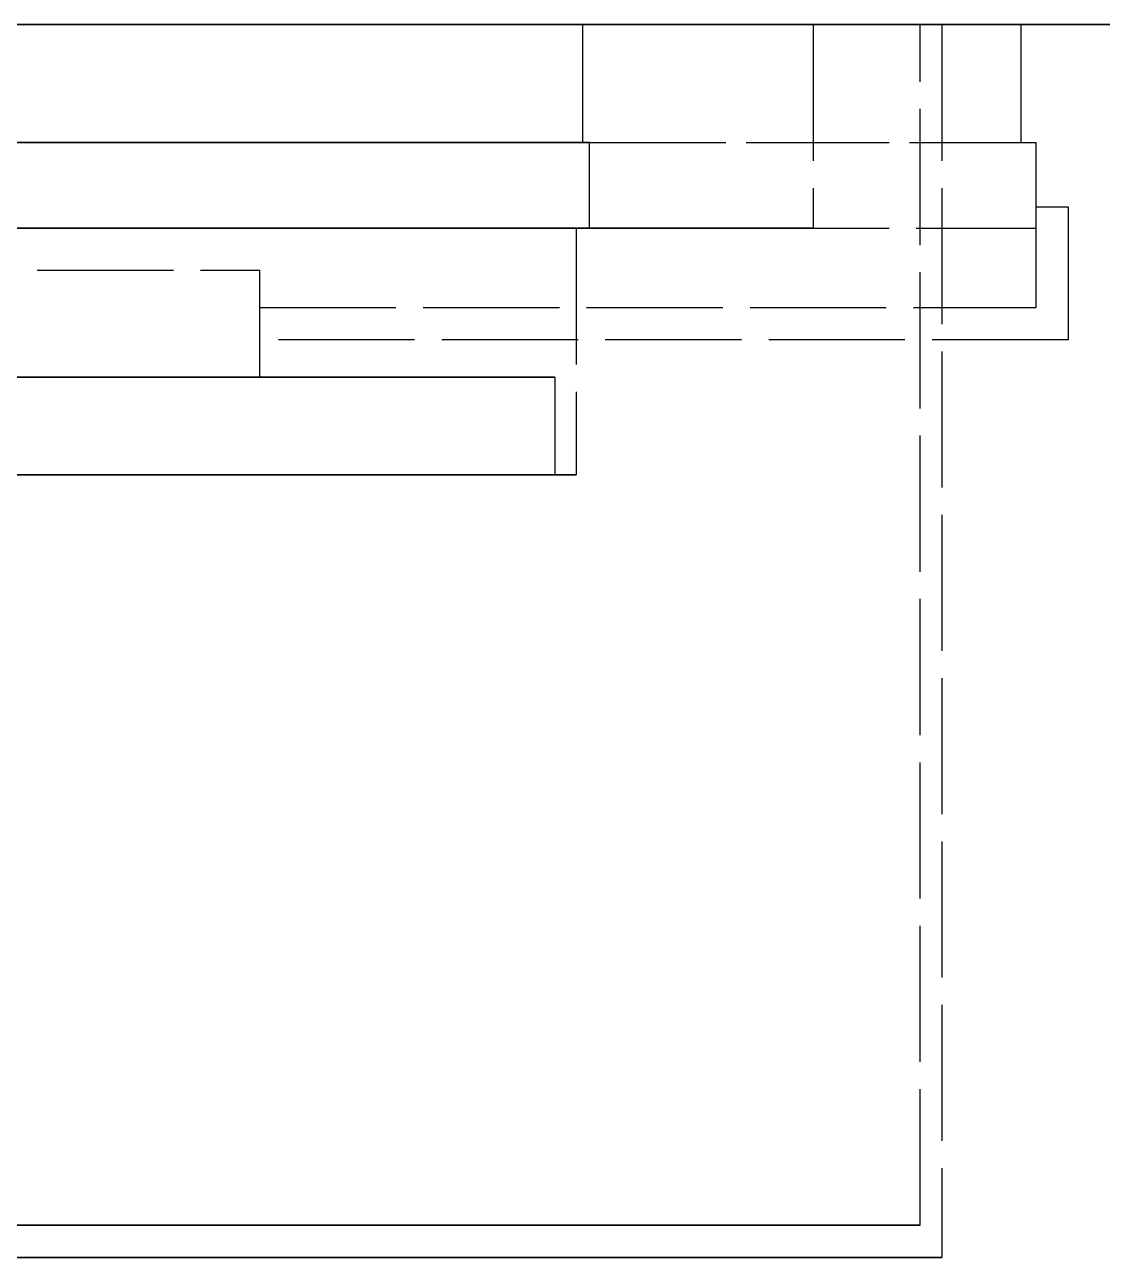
# Model space of a CAD drawing. Header units: millimetres. Extents: x -9 to 221, y -53 to 198.
# Drawn here: x 161.78 to 171.83, y 27.1 to 38.6 of the extents above; entities that cross this region are included whole.
import ezdxf

# ---------------------------------------------------------------- set-up
doc = ezdxf.new("R2010")
doc.units = ezdxf.units.MM
doc.linetypes.add('DASHED', pattern=[1.524, 1.27, -0.254])
doc.layers.add('HIDDEN', color=8, linetype='DASHED')
doc.layers.add('VISIBLE', color=7, linetype='CONTINUOUS')

msp = doc.modelspace()

# ---------------------------------------------------------------- linework, layer by layer
at = {"layer": 'HIDDEN'}
for points in [[(166.98702, 38.6), (166.70191, 38.6), (166.4168, 38.6), (166.13169, 38.6), (165.84658, 38.6), (165.56146, 38.6), (165.27635, 38.6), (164.99124, 38.6), (164.70613, 38.6), (164.42102, 38.6), (164.13591, 38.6), (163.8508, 38.6), (163.56568, 38.6), (163.28057, 38.6), (162.99546, 38.6), (162.71035, 38.6), (162.42524, 38.6), (162.14013, 38.6), (161.85502, 38.6), (161.5699, 38.6)], [(161.5699, 38.6), (161.85502, 38.6), (162.14013, 38.6), (162.42524, 38.6), (162.71035, 38.6), (162.99546, 38.6), (163.28057, 38.6), (163.56568, 38.6), (163.8508, 38.6), (164.13591, 38.6), (164.42102, 38.6), (164.70613, 38.6), (164.99124, 38.6), (165.27635, 38.6), (165.56146, 38.6), (165.84658, 38.6), (166.13169, 38.6), (166.4168, 38.6), (166.70191, 38.6), (166.98702, 38.6)], [(161.63214, 38.6), (161.80929, 38.6), (161.98643, 38.6), (162.16357, 38.6), (162.34071, 38.6), (162.51786, 38.6), (162.695, 38.6), (162.87214, 38.6), (163.04929, 38.6), (163.22643, 38.6), (163.40357, 38.6), (163.58071, 38.6), (163.75786, 38.6), (163.935, 38.6), (164.11214, 38.6), (164.28929, 38.6), (164.46643, 38.6), (164.64357, 38.6), (164.82071, 38.6), (164.99786, 38.6), (165.175, 38.6), (165.35214, 38.6), (165.52929, 38.6), (165.70643, 38.6), (165.88357, 38.6), (166.06071, 38.6), (166.23786, 38.6), (166.415, 38.6), (166.59214, 38.6), (166.76929, 38.6), (166.94643, 38.6), (167.12357, 38.6), (167.30071, 38.6), (167.47786, 38.6), (167.655, 38.6), (167.83214, 38.6), (168.00929, 38.6), (168.18643, 38.6), (168.36357, 38.6), (168.54071, 38.6), (168.71786, 38.6), (168.895, 38.6), (169.07214, 38.6), (169.24929, 38.6), (169.42643, 38.6), (169.60357, 38.6), (169.78071, 38.6), (169.95786, 38.6), (170.135, 38.6)], [(170.135, 38.6), (169.78071, 38.6), (169.42643, 38.6), (169.07214, 38.6), (168.71786, 38.6), (168.36357, 38.6), (168.00929, 38.6), (167.655, 38.6), (167.30071, 38.6), (166.94643, 38.6), (166.59214, 38.6), (166.23786, 38.6), (165.88357, 38.6), (165.52929, 38.6), (165.175, 38.6), (164.82071, 38.6), (164.46643, 38.6), (164.11214, 38.6), (163.75786, 38.6), (163.40357, 38.6), (163.04929, 38.6), (162.695, 38.6), (162.34071, 38.6), (161.98643, 38.6), (161.63214, 38.6)], [(172.30833, 38.6), (171.54643, 38.6), (170.78452, 38.6), (170.02262, 38.6), (169.26071, 38.6), (168.49881, 38.6), (167.7369, 38.6), (166.975, 38.6), (166.2131, 38.6), (165.45119, 38.6), (164.68929, 38.6), (163.92738, 38.6), (163.16548, 38.6), (162.40357, 38.6), (161.64167, 38.6)], [(161.67976, 38.6), (161.86008, 38.6), (162.0404, 38.6), (162.22071, 38.6), (162.40103, 38.6), (162.58135, 38.6), (162.76167, 38.6), (162.94198, 38.6), (163.1223, 38.6), (163.30262, 38.6), (163.48294, 38.6), (163.66325, 38.6), (163.84357, 38.6), (164.02389, 38.6), (164.20421, 38.6), (164.38452, 38.6), (164.56484, 38.6), (164.74516, 38.6), (164.92548, 38.6), (165.10579, 38.6), (165.28611, 38.6), (165.46643, 38.6), (165.64675, 38.6), (165.82706, 38.6), (166.00738, 38.6), (166.1877, 38.6), (166.36802, 38.6), (166.54833, 38.6), (166.72865, 38.6), (166.90897, 38.6), (167.08929, 38.6), (167.2696, 38.6), (167.44992, 38.6), (167.63024, 38.6), (167.81056, 38.6), (167.99087, 38.6), (168.17119, 38.6), (168.35151, 38.6), (168.53183, 38.6), (168.71214, 38.6), (168.89246, 38.6), (169.07278, 38.6), (169.2531, 38.6), (169.43341, 38.6), (169.61373, 38.6), (169.79405, 38.6), (169.97437, 38.6), (170.15468, 38.6), (170.335, 38.6)], [(170.335, 38.6), (169.97437, 38.6), (169.61373, 38.6), (169.2531, 38.6), (168.89246, 38.6), (168.53183, 38.6), (168.17119, 38.6), (167.81056, 38.6), (167.44992, 38.6), (167.08929, 38.6), (166.72865, 38.6), (166.36802, 38.6), (166.00738, 38.6), (165.64675, 38.6), (165.28611, 38.6), (164.92548, 38.6), (164.56484, 38.6), (164.20421, 38.6), (163.84357, 38.6), (163.48294, 38.6), (163.1223, 38.6), (162.76167, 38.6), (162.40103, 38.6), (162.0404, 38.6), (161.67976, 38.6)], [(161.71659, 38.6), (161.87786, 38.6), (162.03913, 38.6), (162.2004, 38.6), (162.36167, 38.6), (162.52294, 38.6), (162.68421, 38.6), (162.84548, 38.6), (163.00675, 38.6), (163.16802, 38.6), (163.32929, 38.6), (163.49056, 38.6), (163.65183, 38.6), (163.8131, 38.6), (163.97437, 38.6), (164.13563, 38.6), (164.2969, 38.6), (164.45817, 38.6), (164.61944, 38.6), (164.78071, 38.6), (164.94198, 38.6), (165.10325, 38.6), (165.26452, 38.6), (165.42579, 38.6), (165.58706, 38.6), (165.74833, 38.6), (165.9096, 38.6), (166.07087, 38.6), (166.23214, 38.6), (166.39341, 38.6), (166.55468, 38.6), (166.71595, 38.6), (166.87722, 38.6), (167.03849, 38.6), (167.19976, 38.6), (167.36103, 38.6), (167.5223, 38.6), (167.68357, 38.6), (167.84484, 38.6), (168.00611, 38.6), (168.16738, 38.6), (168.32865, 38.6), (168.48992, 38.6), (168.65119, 38.6), (168.81246, 38.6), (168.97373, 38.6), (169.135, 38.6)], [(169.135, 38.6), (168.81246, 38.6), (168.48992, 38.6), (168.16738, 38.6), (167.84484, 38.6), (167.5223, 38.6), (167.19976, 38.6), (166.87722, 38.6), (166.55468, 38.6), (166.23214, 38.6), (165.9096, 38.6), (165.58706, 38.6), (165.26452, 38.6), (164.94198, 38.6), (164.61944, 38.6), (164.2969, 38.6), (163.97437, 38.6), (163.65183, 38.6), (163.32929, 38.6), (163.00675, 38.6), (162.68421, 38.6), (162.36167, 38.6), (162.03913, 38.6), (161.71659, 38.6)], [(166.98702, 37.5), (166.98702, 38.6)], [(166.98702, 37.5), (166.98702, 38.6)], [(166.98702, 38.6), (171.075, 38.6)], [(166.98702, 38.6), (171.075, 38.6)], [(169.135, 38.6), (169.135, 36.7)], [(170.135, 27.4), (170.135, 38.6)], [(170.335, 38.6), (170.335, 27.1)], [(171.075, 37.5), (171.075, 38.6)], [(171.075, 37.5), (171.075, 38.6)], [(166.98702, 37.5), (166.70191, 37.5), (166.4168, 37.5), (166.13169, 37.5), (165.84658, 37.5), (165.56146, 37.5), (165.27635, 37.5), (164.99124, 37.5), (164.70613, 37.5), (164.42102, 37.5), (164.13591, 37.5), (163.8508, 37.5), (163.56568, 37.5), (163.28057, 37.5), (162.99546, 37.5), (162.71035, 37.5), (162.42524, 37.5), (162.14013, 37.5), (161.85502, 37.5), (161.5699, 37.5)], [(161.5699, 37.5), (161.85502, 37.5), (162.14013, 37.5), (162.42524, 37.5), (162.71035, 37.5), (162.99546, 37.5), (163.28057, 37.5), (163.56568, 37.5), (163.8508, 37.5), (164.13591, 37.5), (164.42102, 37.5), (164.70613, 37.5), (164.99124, 37.5), (165.27635, 37.5), (165.56146, 37.5), (165.84658, 37.5), (166.13169, 37.5), (166.4168, 37.5), (166.70191, 37.5), (166.98702, 37.5)], [(167.04987, 37.5), (166.76202, 37.5), (166.47416, 37.5), (166.18631, 37.5), (165.89845, 37.5), (165.6106, 37.5), (165.32274, 37.5), (165.03489, 37.5), (164.74703, 37.5), (164.45918, 37.5), (164.17132, 37.5), (163.88347, 37.5), (163.59561, 37.5), (163.30776, 37.5), (163.0199, 37.5), (162.73205, 37.5), (162.44419, 37.5), (162.15634, 37.5), (161.86848, 37.5), (161.58063, 37.5)], [(161.58063, 37.5), (161.86848, 37.5), (162.15634, 37.5), (162.44419, 37.5), (162.73205, 37.5), (163.0199, 37.5), (163.30776, 37.5), (163.59561, 37.5), (163.88347, 37.5), (164.17132, 37.5), (164.45918, 37.5), (164.74703, 37.5), (165.03489, 37.5), (165.32274, 37.5), (165.6106, 37.5), (165.89845, 37.5), (166.18631, 37.5), (166.47416, 37.5), (166.76202, 37.5), (167.04987, 37.5)], [(166.98702, 37.5), (171.075, 37.5)], [(166.98702, 37.5), (171.075, 37.5)], [(167.04987, 36.7), (167.04987, 37.5)], [(167.04987, 36.7), (167.04987, 37.5)], [(167.04987, 37.5), (171.215, 37.5)], [(167.04987, 37.5), (171.215, 37.5)], [(171.215, 36.7), (171.215, 37.5)], [(171.215, 36.7), (171.215, 37.5)], [(171.215, 36.9), (171.515, 36.9)], [(171.215, 35.96), (171.215, 36.9)], [(171.215, 36.9), (171.515, 36.9)], [(171.215, 35.96), (171.215, 36.9)], [(171.515, 36.9), (171.515, 35.66)], [(171.515, 36.9), (171.515, 35.66)], [(167.04987, 36.7), (166.76202, 36.7), (166.47416, 36.7), (166.18631, 36.7), (165.89845, 36.7), (165.6106, 36.7), (165.32274, 36.7), (165.03489, 36.7), (164.74703, 36.7), (164.45918, 36.7), (164.17132, 36.7), (163.88347, 36.7), (163.59561, 36.7), (163.30776, 36.7), (163.0199, 36.7), (162.73205, 36.7), (162.44419, 36.7), (162.15634, 36.7), (161.86848, 36.7), (161.58063, 36.7)], [(161.58063, 36.7), (161.86848, 36.7), (162.15634, 36.7), (162.44419, 36.7), (162.73205, 36.7), (163.0199, 36.7), (163.30776, 36.7), (163.59561, 36.7), (163.88347, 36.7), (164.17132, 36.7), (164.45918, 36.7), (164.74703, 36.7), (165.03489, 36.7), (165.32274, 36.7), (165.6106, 36.7), (165.89845, 36.7), (166.18631, 36.7), (166.47416, 36.7), (166.76202, 36.7), (167.04987, 36.7)], [(166.925, 36.7), (166.67262, 36.7), (166.42024, 36.7), (166.16786, 36.7), (165.91548, 36.7), (165.6631, 36.7), (165.41071, 36.7), (165.15833, 36.7), (164.90595, 36.7), (164.65357, 36.7), (164.40119, 36.7), (164.14881, 36.7), (163.89643, 36.7), (163.64405, 36.7), (163.39167, 36.7), (163.13929, 36.7), (162.8869, 36.7), (162.63452, 36.7), (162.38214, 36.7), (162.12976, 36.7), (161.87738, 36.7), (161.625, 36.7)], [(161.71659, 36.7), (161.87786, 36.7), (162.03913, 36.7), (162.2004, 36.7), (162.36167, 36.7), (162.52294, 36.7), (162.68421, 36.7), (162.84548, 36.7), (163.00675, 36.7), (163.16802, 36.7), (163.32929, 36.7), (163.49056, 36.7), (163.65183, 36.7), (163.8131, 36.7), (163.97437, 36.7), (164.13563, 36.7), (164.2969, 36.7), (164.45817, 36.7), (164.61944, 36.7), (164.78071, 36.7), (164.94198, 36.7), (165.10325, 36.7), (165.26452, 36.7), (165.42579, 36.7), (165.58706, 36.7), (165.74833, 36.7), (165.9096, 36.7), (166.07087, 36.7), (166.23214, 36.7), (166.39341, 36.7), (166.55468, 36.7), (166.71595, 36.7), (166.87722, 36.7), (167.03849, 36.7), (167.19976, 36.7), (167.36103, 36.7), (167.5223, 36.7), (167.68357, 36.7), (167.84484, 36.7), (168.00611, 36.7), (168.16738, 36.7), (168.32865, 36.7), (168.48992, 36.7), (168.65119, 36.7), (168.81246, 36.7), (168.97373, 36.7), (169.135, 36.7)], [(169.135, 36.7), (168.81246, 36.7), (168.48992, 36.7), (168.16738, 36.7), (167.84484, 36.7), (167.5223, 36.7), (167.19976, 36.7), (166.87722, 36.7), (166.55468, 36.7), (166.23214, 36.7), (165.9096, 36.7), (165.58706, 36.7), (165.26452, 36.7), (164.94198, 36.7), (164.61944, 36.7), (164.2969, 36.7), (163.97437, 36.7), (163.65183, 36.7), (163.32929, 36.7), (163.00675, 36.7), (162.68421, 36.7), (162.36167, 36.7), (162.03913, 36.7), (161.71659, 36.7)], [(161.75119, 36.7), (161.87738, 36.7), (162.00357, 36.7), (162.12976, 36.7), (162.25595, 36.7), (162.38214, 36.7), (162.50833, 36.7), (162.63452, 36.7), (162.76071, 36.7), (162.8869, 36.7), (163.0131, 36.7), (163.13929, 36.7), (163.26548, 36.7), (163.39167, 36.7), (163.51786, 36.7), (163.64405, 36.7), (163.77024, 36.7), (163.89643, 36.7), (164.02262, 36.7), (164.14881, 36.7), (164.275, 36.7), (164.40119, 36.7), (164.52738, 36.7), (164.65357, 36.7), (164.77976, 36.7), (164.90595, 36.7), (165.03214, 36.7), (165.15833, 36.7), (165.28452, 36.7), (165.41071, 36.7), (165.5369, 36.7), (165.6631, 36.7), (165.78929, 36.7), (165.91548, 36.7), (166.04167, 36.7), (166.16786, 36.7), (166.29405, 36.7), (166.42024, 36.7), (166.54643, 36.7), (166.67262, 36.7), (166.79881, 36.7), (166.925, 36.7)], [(166.925, 36.7), (166.925, 34.4)], [(167.04987, 36.7), (171.215, 36.7)], [(167.04987, 36.7), (171.215, 36.7)], [(160.375, 36.31), (163.975, 36.31)], [(160.375, 36.31), (163.975, 36.31)], [(163.975, 35.31), (163.975, 36.31)], [(163.975, 35.31), (163.975, 36.31)], [(163.975, 35.96), (171.215, 35.96)], [(163.975, 35.66), (163.975, 35.96)], [(163.975, 35.96), (171.215, 35.96)], [(163.975, 35.66), (163.975, 35.96)], [(171.515, 35.66), (163.975, 35.66)], [(171.515, 35.66), (163.975, 35.66)], [(160.375, 35.31), (163.975, 35.31)], [(160.375, 35.31), (163.975, 35.31)], [(166.725, 35.31), (166.47897, 35.31), (166.23294, 35.31), (165.9869, 35.31), (165.74087, 35.31), (165.49484, 35.31), (165.24881, 35.31), (165.00278, 35.31), (164.75675, 35.31), (164.51071, 35.31), (164.26468, 35.31), (164.01865, 35.31), (163.77262, 35.31), (163.52659, 35.31), (163.28056, 35.31), (163.03452, 35.31), (162.78849, 35.31), (162.54246, 35.31), (162.29643, 35.31), (162.0504, 35.31), (161.80437, 35.31), (161.55833, 35.31)], [(161.68135, 35.31), (161.80437, 35.31), (161.92738, 35.31), (162.0504, 35.31), (162.17341, 35.31), (162.29643, 35.31), (162.41944, 35.31), (162.54246, 35.31), (162.66548, 35.31), (162.78849, 35.31), (162.91151, 35.31), (163.03452, 35.31), (163.15754, 35.31), (163.28056, 35.31), (163.40357, 35.31), (163.52659, 35.31), (163.6496, 35.31), (163.77262, 35.31), (163.89563, 35.31), (164.01865, 35.31), (164.14167, 35.31), (164.26468, 35.31), (164.3877, 35.31), (164.51071, 35.31), (164.63373, 35.31), (164.75675, 35.31), (164.87976, 35.31), (165.00278, 35.31), (165.12579, 35.31), (165.24881, 35.31), (165.37183, 35.31), (165.49484, 35.31), (165.61786, 35.31), (165.74087, 35.31), (165.86389, 35.31), (165.9869, 35.31), (166.10992, 35.31), (166.23294, 35.31), (166.35595, 35.31), (166.47897, 35.31), (166.60198, 35.31), (166.725, 35.31)], [(166.725, 35.31), (166.725, 34.4)], [(166.725, 34.4), (166.47897, 34.4), (166.23294, 34.4), (165.9869, 34.4), (165.74087, 34.4), (165.49484, 34.4), (165.24881, 34.4), (165.00278, 34.4), (164.75675, 34.4), (164.51071, 34.4), (164.26468, 34.4), (164.01865, 34.4), (163.77262, 34.4), (163.52659, 34.4), (163.28056, 34.4), (163.03452, 34.4), (162.78849, 34.4), (162.54246, 34.4), (162.29643, 34.4), (162.0504, 34.4), (161.80437, 34.4), (161.55833, 34.4)], [(166.925, 34.4), (166.67262, 34.4), (166.42024, 34.4), (166.16786, 34.4), (165.91548, 34.4), (165.6631, 34.4), (165.41071, 34.4), (165.15833, 34.4), (164.90595, 34.4), (164.65357, 34.4), (164.40119, 34.4), (164.14881, 34.4), (163.89643, 34.4), (163.64405, 34.4), (163.39167, 34.4), (163.13929, 34.4), (162.8869, 34.4), (162.63452, 34.4), (162.38214, 34.4), (162.12976, 34.4), (161.87738, 34.4), (161.625, 34.4)], [(161.68135, 34.4), (161.80437, 34.4), (161.92738, 34.4), (162.0504, 34.4), (162.17341, 34.4), (162.29643, 34.4), (162.41944, 34.4), (162.54246, 34.4), (162.66548, 34.4), (162.78849, 34.4), (162.91151, 34.4), (163.03452, 34.4), (163.15754, 34.4), (163.28056, 34.4), (163.40357, 34.4), (163.52659, 34.4), (163.6496, 34.4), (163.77262, 34.4), (163.89563, 34.4), (164.01865, 34.4), (164.14167, 34.4), (164.26468, 34.4), (164.3877, 34.4), (164.51071, 34.4), (164.63373, 34.4), (164.75675, 34.4), (164.87976, 34.4), (165.00278, 34.4), (165.12579, 34.4), (165.24881, 34.4), (165.37183, 34.4), (165.49484, 34.4), (165.61786, 34.4), (165.74087, 34.4), (165.86389, 34.4), (165.9869, 34.4), (166.10992, 34.4), (166.23294, 34.4), (166.35595, 34.4), (166.47897, 34.4), (166.60198, 34.4), (166.725, 34.4)], [(161.75119, 34.4), (161.87738, 34.4), (162.00357, 34.4), (162.12976, 34.4), (162.25595, 34.4), (162.38214, 34.4), (162.50833, 34.4), (162.63452, 34.4), (162.76071, 34.4), (162.8869, 34.4), (163.0131, 34.4), (163.13929, 34.4), (163.26548, 34.4), (163.39167, 34.4), (163.51786, 34.4), (163.64405, 34.4), (163.77024, 34.4), (163.89643, 34.4), (164.02262, 34.4), (164.14881, 34.4), (164.275, 34.4), (164.40119, 34.4), (164.52738, 34.4), (164.65357, 34.4), (164.77976, 34.4), (164.90595, 34.4), (165.03214, 34.4), (165.15833, 34.4), (165.28452, 34.4), (165.41071, 34.4), (165.5369, 34.4), (165.6631, 34.4), (165.78929, 34.4), (165.91548, 34.4), (166.04167, 34.4), (166.16786, 34.4), (166.29405, 34.4), (166.42024, 34.4), (166.54643, 34.4), (166.67262, 34.4), (166.79881, 34.4), (166.925, 34.4)], [(161.63214, 27.4), (161.80929, 27.4), (161.98643, 27.4), (162.16357, 27.4), (162.34071, 27.4), (162.51786, 27.4), (162.695, 27.4), (162.87214, 27.4), (163.04929, 27.4), (163.22643, 27.4), (163.40357, 27.4), (163.58071, 27.4), (163.75786, 27.4), (163.935, 27.4), (164.11214, 27.4), (164.28929, 27.4), (164.46643, 27.4), (164.64357, 27.4), (164.82071, 27.4), (164.99786, 27.4), (165.175, 27.4), (165.35214, 27.4), (165.52929, 27.4), (165.70643, 27.4), (165.88357, 27.4), (166.06071, 27.4), (166.23786, 27.4), (166.415, 27.4), (166.59214, 27.4), (166.76929, 27.4), (166.94643, 27.4), (167.12357, 27.4), (167.30071, 27.4), (167.47786, 27.4), (167.655, 27.4), (167.83214, 27.4), (168.00929, 27.4), (168.18643, 27.4), (168.36357, 27.4), (168.54071, 27.4), (168.71786, 27.4), (168.895, 27.4), (169.07214, 27.4), (169.24929, 27.4), (169.42643, 27.4), (169.60357, 27.4), (169.78071, 27.4), (169.95786, 27.4), (170.135, 27.4)], [(170.135, 27.4), (169.78071, 27.4), (169.42643, 27.4), (169.07214, 27.4), (168.71786, 27.4), (168.36357, 27.4), (168.00929, 27.4), (167.655, 27.4), (167.30071, 27.4), (166.94643, 27.4), (166.59214, 27.4), (166.23786, 27.4), (165.88357, 27.4), (165.52929, 27.4), (165.175, 27.4), (164.82071, 27.4), (164.46643, 27.4), (164.11214, 27.4), (163.75786, 27.4), (163.40357, 27.4), (163.04929, 27.4), (162.695, 27.4), (162.34071, 27.4), (161.98643, 27.4), (161.63214, 27.4)], [(161.67976, 27.1), (161.86008, 27.1), (162.0404, 27.1), (162.22071, 27.1), (162.40103, 27.1), (162.58135, 27.1), (162.76167, 27.1), (162.94198, 27.1), (163.1223, 27.1), (163.30262, 27.1), (163.48294, 27.1), (163.66325, 27.1), (163.84357, 27.1), (164.02389, 27.1), (164.20421, 27.1), (164.38452, 27.1), (164.56484, 27.1), (164.74516, 27.1), (164.92548, 27.1), (165.10579, 27.1), (165.28611, 27.1), (165.46643, 27.1), (165.64675, 27.1), (165.82706, 27.1), (166.00738, 27.1), (166.1877, 27.1), (166.36802, 27.1), (166.54833, 27.1), (166.72865, 27.1), (166.90897, 27.1), (167.08929, 27.1), (167.2696, 27.1), (167.44992, 27.1), (167.63024, 27.1), (167.81056, 27.1), (167.99087, 27.1), (168.17119, 27.1), (168.35151, 27.1), (168.53183, 27.1), (168.71214, 27.1), (168.89246, 27.1), (169.07278, 27.1), (169.2531, 27.1), (169.43341, 27.1), (169.61373, 27.1), (169.79405, 27.1), (169.97437, 27.1), (170.15468, 27.1), (170.335, 27.1)], [(170.335, 27.1), (169.97437, 27.1), (169.61373, 27.1), (169.2531, 27.1), (168.89246, 27.1), (168.53183, 27.1), (168.17119, 27.1), (167.81056, 27.1), (167.44992, 27.1), (167.08929, 27.1), (166.72865, 27.1), (166.36802, 27.1), (166.00738, 27.1), (165.64675, 27.1), (165.28611, 27.1), (164.92548, 27.1), (164.56484, 27.1), (164.20421, 27.1), (163.84357, 27.1), (163.48294, 27.1), (163.1223, 27.1), (162.76167, 27.1), (162.40103, 27.1), (162.0404, 27.1), (161.67976, 27.1)]]:
    msp.add_lwpolyline(points, dxfattribs=at)
at = {"layer": 'VISIBLE'}
msp.add_lwpolyline([(161.64167, 38.6), (162.02262, 38.6), (162.40357, 38.6), (162.78452, 38.6), (163.16548, 38.6), (163.54643, 38.6), (163.92738, 38.6), (164.30833, 38.6), (164.68929, 38.6), (165.07024, 38.6), (165.45119, 38.6), (165.83214, 38.6), (166.2131, 38.6), (166.59405, 38.6), (166.975, 38.6), (167.35595, 38.6), (167.7369, 38.6), (168.11786, 38.6), (168.49881, 38.6), (168.87976, 38.6), (169.26071, 38.6), (169.64167, 38.6), (170.02262, 38.6), (170.40357, 38.6), (170.78452, 38.6), (171.16548, 38.6), (171.54643, 38.6), (171.92738, 38.6)], dxfattribs=at)

doc.saveas('drawing.dxf')
